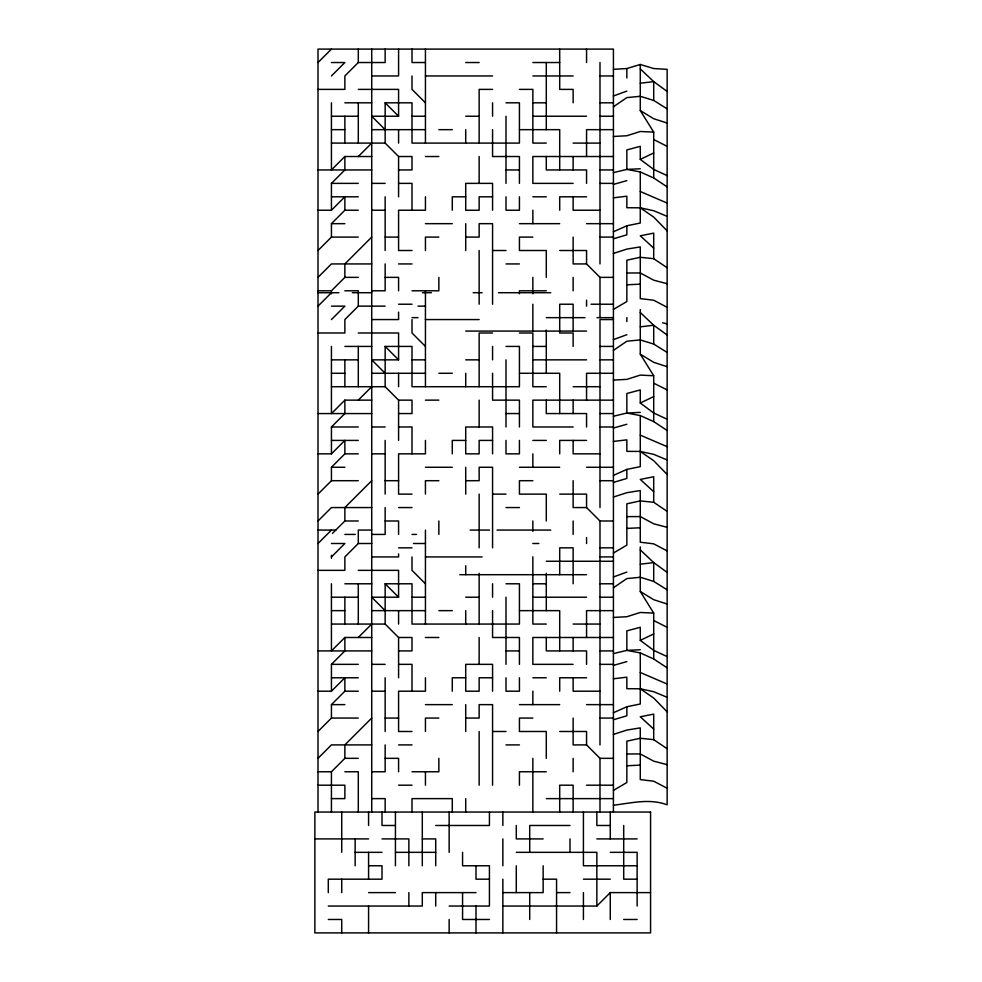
<?xml version="1.0" encoding="UTF-8"?>
<svg xmlns="http://www.w3.org/2000/svg" width="982" height="982" viewBox="0 0 982 982"><rect width="100%" height="100%" fill="white"/><g stroke="black" fill="none" stroke-linecap="round" stroke-linejoin="round"><path stroke-width="1.47" d="M318.008 62.529L331.437 49.1M331.437 75.958L344.866 62.529L331.437 62.529M385.153 49.1L385.153 62.529L358.295 62.529L344.866 75.958L344.866 89.387L318.008 89.387M371.724 156.519L344.866 156.519L331.437 169.947L331.437 102.815M318.008 210.234L331.437 210.234L331.437 183.376L344.866 169.947L344.866 156.519M358.295 156.519L371.724 143.09M331.437 210.234L344.866 196.805L344.866 210.234L331.437 223.663L331.437 237.092L318.008 250.508M318.008 277.366L331.437 263.937L371.724 263.937M371.724 237.092L344.866 263.937L344.866 277.366L331.437 290.795L318.008 290.795M318.008 306.139L331.437 292.722M331.437 319.567L344.866 306.139L331.437 306.139M385.153 306.139L358.295 306.139L344.866 319.567L344.866 332.996L318.008 332.996M371.724 400.14L344.866 400.14L331.437 413.569L331.437 346.425M318.008 453.844L331.437 453.844L331.437 426.986L344.866 413.569L344.866 400.14M358.295 400.14L371.724 386.712M331.437 453.844L344.866 440.415L344.866 453.844L331.437 467.272L331.437 480.701L318.008 494.13M318.008 520.988L331.437 507.559L371.724 507.559M371.724 480.701L344.866 507.559L344.866 520.988L332.468 533.373M318.008 543.5L331.437 530.071M331.437 556.929L344.866 543.5L331.437 543.5M371.724 543.5L358.295 543.5L344.866 556.929L344.866 570.358L318.008 570.358M371.724 637.49L344.866 637.49L331.437 650.919L331.437 583.787M318.008 691.205L331.437 691.205L331.437 664.348L344.866 650.919L344.866 637.49M358.295 637.49L371.724 624.061M331.437 691.205L344.866 677.776L344.866 691.205L331.437 704.634L331.437 718.063L318.008 731.492M318.008 758.337L331.437 744.908L371.724 744.908M371.724 718.063L344.866 744.908L344.866 758.337L331.437 771.766L318.008 771.766M502.858 906.042L596.847 906.042L610.276 892.613L650.563 892.613M613.419 106.78L626.847 97.611L640.276 96.297L653.705 100.446L667.134 108.83M613.419 350.402L626.847 341.22L640.276 339.919L653.705 344.056L667.134 352.44M613.419 587.752L626.847 578.582L640.276 577.269L653.705 581.418L667.134 589.801M613.419 309.428L626.847 301.535L626.847 260.193L640.276 257.284L653.705 258.683L667.134 267.718M613.419 553.038L626.847 545.145L626.847 503.815L640.276 500.906L653.705 502.293L667.134 511.34M613.419 790.4L626.847 782.507L626.847 741.164L640.276 738.268L653.705 739.655L667.134 748.689M613.419 172.636L626.847 169.407L626.847 149.902L640.276 146.33L640.276 159.391L653.705 152.983M613.419 416.245L626.847 413.029L626.847 393.512L640.276 389.94L640.276 403.001L653.705 396.593M613.419 653.607L626.847 650.379L626.847 630.874L640.276 627.302L640.276 640.362L653.705 633.955M613.419 231.764L626.847 225.786L640.276 223.024L640.276 171.96L626.847 169.407L640.276 168.781M613.419 475.374L626.847 469.396L640.276 466.634L640.276 415.582L626.847 413.029L640.276 412.391M613.419 712.736L626.847 706.758L640.276 703.996L640.276 652.932L626.847 650.379L640.276 649.753M613.419 95.991L626.847 91.093M613.419 339.612L626.847 334.715M613.419 576.974L626.847 572.076M613.419 253.442L626.847 249.097L640.276 246.912L640.276 298.614L653.705 300.222L667.134 307.305M613.419 497.052L626.847 492.706L640.276 490.521L640.276 542.224L653.705 543.832L667.134 550.914M613.419 734.413L626.847 730.068L640.276 727.883L640.276 779.585L653.705 781.193L667.134 788.276M613.419 69.341L626.847 68.544L640.276 64.481L653.705 68.544L667.134 69.341L667.134 804.81C649.593 798.219 631.254 803.116 613.419 805.228M613.419 238.798L626.847 234.821L626.847 225.786M613.419 482.42L626.847 478.443L626.847 469.396M613.419 719.769L626.847 715.792L626.847 706.758M613.419 184.432L626.847 180.639M613.419 428.042L626.847 424.261M613.419 665.403L626.847 661.61M640.276 83.224L653.705 81.616L667.134 91.412M613.419 197.812L626.847 196.216L626.847 207.73L640.276 207.816L653.705 210.737L667.134 216.347M640.276 326.846L653.705 325.238L667.134 335.022M613.419 441.434L626.847 439.838L626.847 451.352L640.276 451.438L653.705 454.347L667.134 459.969M640.276 564.196L653.705 562.6L667.134 572.383M613.419 678.783L626.847 677.187L626.847 688.701L640.276 688.787L653.705 691.709L667.134 697.318M613.419 136.473L626.847 135.761L640.276 131.49L653.705 132.128L653.705 177.975L667.134 186.862M613.419 380.095L626.847 379.371L640.276 375.112L653.705 375.75L653.705 421.597L667.134 430.484M613.419 617.445L626.847 616.733L640.276 612.473L653.705 613.112L653.705 658.959L667.134 667.834M626.847 284.792L640.276 284.166M626.847 528.402L640.276 527.776M626.847 765.764L640.276 765.138M626.847 273.008L640.276 272.959L653.705 280.189L667.134 283.7M626.847 516.63L640.276 516.569L653.705 523.811L667.134 527.322M626.847 753.98L640.276 753.931L653.705 761.16L667.134 764.671M425.439 62.529L412.01 62.529L412.01 49.1M465.714 62.529L479.142 62.529M532.858 62.529L559.703 62.529M371.724 75.958L398.582 75.958L398.582 49.1M425.439 75.958L492.571 75.958M532.858 75.958L573.132 75.958M599.99 75.958L613.419 75.958M358.295 89.387L398.582 89.387L398.582 116.232L371.724 116.232L385.153 129.661M492.571 89.387L479.142 89.387L479.142 143.09M519.429 89.387L532.858 89.387L532.858 143.09L546.287 143.09M344.866 102.815L371.724 102.815M398.582 196.805L398.582 156.519L385.153 143.09L385.153 102.815L412.01 102.815L412.01 143.09L519.429 143.09L519.429 102.815L506 102.815M532.858 102.815L546.287 102.815M599.99 102.815L613.419 102.815M331.437 116.244L358.295 116.244M412.01 116.232L425.439 116.232M465.714 116.232L479.142 116.232M532.858 116.232L586.561 116.232M599.99 116.232L613.419 116.232M331.437 129.661L344.866 129.661M371.724 129.661L425.439 129.661M438.856 129.661L452.285 129.661M519.429 129.661L559.703 129.661L559.703 169.947M613.419 129.661L586.561 129.661L586.561 156.519M331.437 143.09L385.153 143.09M573.132 143.09L599.99 143.09M398.582 156.519L412.01 156.519L412.01 169.947L398.582 169.947M425.439 156.519L438.856 156.519M613.419 156.519L532.858 156.519L532.858 183.376L573.132 183.376M318.008 169.947L371.724 169.947M506 169.947L519.429 169.947M599.99 169.947L613.419 169.947M331.437 183.376L358.295 183.376M371.724 183.376L385.153 183.376M398.582 183.376L412.01 183.376L412.01 210.234M599.99 183.376L613.419 183.376M331.437 196.805L358.295 196.805M465.714 196.805L452.285 196.805L452.285 210.234M492.571 196.805L479.142 196.805L479.142 210.234L465.714 210.234L465.714 183.376L492.571 183.376L492.571 210.234M532.858 196.805L546.287 196.805M586.561 196.805L559.703 196.805L559.703 210.234M344.866 210.234L358.295 210.234M371.724 210.234L385.153 210.234M599.99 210.234L573.132 210.234L573.132 196.805M331.437 223.663L344.866 223.663M425.439 223.663L452.285 223.663M519.429 223.663L559.703 223.663M586.561 223.663L613.419 223.663M331.437 237.092L358.295 237.092M385.153 237.092L398.582 237.092M438.856 237.092L425.439 237.092L425.439 250.508M465.714 237.092L479.142 237.092L479.142 223.663L492.571 223.663L492.571 304.224M532.858 237.092L519.429 237.092L519.429 250.508L546.287 250.508L546.287 277.366M599.99 237.092L613.419 237.092M412.01 250.508L398.582 250.508L398.582 210.234L425.439 210.234L425.439 196.805M492.571 250.508L506 250.508M559.703 250.508L586.561 250.508L586.561 263.937L599.99 277.366L599.99 317.652M398.582 263.937L412.01 263.937M506 263.937L519.429 263.937M586.561 263.937L573.132 263.937L573.132 237.092M344.866 277.366L358.295 277.366M385.153 277.366L398.582 277.366L398.582 290.795M599.99 277.366L613.419 277.366M344.866 290.795L358.295 290.795L358.295 306.139M371.724 290.795L385.153 290.795L385.153 263.937M412.01 290.795L438.856 290.795L438.856 277.366M546.287 290.795L519.429 290.795L519.429 293.778M318.008 292.722L338.9 292.722M352.329 292.71L371.724 292.71M422.444 292.71L431.405 292.71M473.177 292.71L482.125 292.71M498.537 292.71L550.755 292.71M398.582 304.224L412.01 304.224M591.041 304.224L613.419 304.224M417.976 306.139L425.439 306.139M412.01 317.652L417.976 317.652M546.287 317.652L585.076 317.652M597.007 317.652L613.419 317.652M371.724 319.567L398.582 319.567L398.582 312.116M425.439 319.567L479.142 319.567M613.419 319.567L599.99 319.567L599.99 507.559M465.714 331.081L586.561 331.081M358.295 332.996L398.582 332.996L398.582 359.854L371.724 359.854L385.153 373.283M492.571 332.996L479.142 332.996L479.142 386.712M519.429 332.996L532.858 332.996L532.858 386.712L546.287 386.712M344.866 346.425L371.724 346.425M398.582 440.415L398.582 400.14L385.153 386.712L385.153 346.425L412.01 346.425L412.01 386.712L519.429 386.712L519.429 346.425L506 346.425M532.858 346.425L546.287 346.425M599.99 346.425L613.419 346.425M331.437 359.854L358.295 359.854M412.01 359.854L425.439 359.854M465.714 359.854L479.142 359.854M532.858 359.854L586.561 359.854M599.99 359.854L613.419 359.854M331.437 373.283L344.866 373.283M371.724 373.283L425.439 373.283M438.856 373.283L452.285 373.283M519.429 373.283L559.703 373.283L559.703 413.557M613.419 373.283L586.561 373.283L586.561 400.14M331.437 386.712L385.153 386.712M573.132 386.712L599.99 386.712M398.582 400.14L412.01 400.14L412.01 413.557L398.582 413.557M425.439 400.14L438.856 400.14M613.419 400.14L532.858 400.14L532.858 426.986L573.132 426.986M318.008 413.569L371.724 413.569M506 413.557L519.429 413.557M599.99 413.557L613.419 413.557M331.437 426.986L358.295 426.986M371.724 426.986L385.153 426.986M398.582 426.986L412.01 426.986L412.01 453.844M599.99 426.986L613.419 426.986M331.437 440.415L358.295 440.415M465.714 440.415L452.285 440.415L452.285 453.844M492.571 440.415L479.142 440.415L479.142 453.844L465.714 453.844L465.714 426.986L492.571 426.986L492.571 453.844M532.858 440.415L546.287 440.415M586.561 440.415L559.703 440.415L559.703 453.844M344.866 453.844L358.295 453.844M371.724 453.844L385.153 453.844M599.99 453.844L573.132 453.844L573.132 440.415M331.437 467.272L344.866 467.272M425.439 467.272L452.285 467.272M519.429 467.272L559.703 467.272M586.561 467.272L613.419 467.272M331.437 480.701L358.295 480.701M385.153 480.701L398.582 480.701M438.856 480.701L425.439 480.701L425.439 494.13M465.714 480.701L479.142 480.701L479.142 467.272L492.571 467.272L492.571 547.833M532.858 480.701L519.429 480.701L519.429 494.13L546.287 494.13L546.287 520.988M599.99 480.701L613.419 480.701M412.01 494.13L398.582 494.13L398.582 453.844L425.439 453.844L425.439 440.415M492.571 494.13L506 494.13M559.703 494.13L586.561 494.13L586.561 507.559L599.99 520.988L599.99 744.908M398.582 507.559L412.01 507.559M506 507.559L519.429 507.559M586.561 507.559L573.132 507.559L573.132 480.701M344.866 520.988L358.295 520.988M385.153 520.988L398.582 520.988L398.582 534.417M599.99 520.988L613.419 520.988M318.008 530.071L335.918 530.071M371.724 530.071L358.295 530.071L358.295 543.5M470.194 530.071L489.588 530.071M497.052 530.071L550.755 530.071M344.866 534.417L355.312 534.417M371.724 534.417L385.153 534.417L385.153 507.559M412.01 534.417L416.478 534.417M413.496 543.5L425.439 543.5M532.858 543.5L538.823 543.5M398.582 547.833L412.01 547.833M599.99 547.833L613.419 547.833M371.724 556.929L398.582 556.929L398.582 553.946M425.439 556.929L482.125 556.929M599.99 556.929L613.419 556.929M546.287 561.262L613.419 561.262M358.295 570.358L398.582 570.358L398.582 597.216L371.724 597.216L385.153 610.644M459.748 574.691L586.561 574.691M344.866 583.787L371.724 583.787M398.582 677.776L398.582 637.49L385.153 624.061L385.153 583.787L412.01 583.787L412.01 624.061L519.429 624.061L519.429 583.787L506 583.787M532.858 583.787L546.287 583.787M599.99 583.787L613.419 583.787M331.437 597.216L358.295 597.216M412.01 597.216L425.439 597.216M465.714 597.216L479.142 597.216M532.858 597.216L586.561 597.216M599.99 597.216L613.419 597.216M331.437 610.644L344.866 610.644M371.724 610.644L425.439 610.644M438.856 610.644L452.285 610.644M519.429 610.644L559.703 610.644L559.703 650.919M613.419 610.644L586.561 610.644L586.561 637.49M331.437 624.061L385.153 624.061M546.287 624.061L532.858 624.061L532.858 556.794M573.132 624.061L599.99 624.061M398.582 637.49L412.01 637.49L412.01 650.919L398.582 650.919M425.439 637.49L438.856 637.49M613.419 637.49L532.858 637.49L532.858 664.348L573.132 664.348M318.008 650.919L371.724 650.919M506 650.919L519.429 650.919M599.99 650.919L613.419 650.919M331.437 664.348L358.295 664.348M371.724 664.348L385.153 664.348M398.582 664.348L412.01 664.348L412.01 691.205M599.99 664.348L613.419 664.348M331.437 677.776L358.295 677.776M465.714 677.776L452.285 677.776L452.285 691.205M492.571 677.776L479.142 677.776L479.142 691.205L465.714 691.205L465.714 664.348L492.571 664.348L492.571 691.205M532.858 677.776L546.287 677.776M586.561 677.776L559.703 677.776L559.703 691.205M344.866 691.205L358.295 691.205M371.724 691.205L385.153 691.205M599.99 691.205L573.132 691.205L573.132 677.776M331.437 704.634L344.866 704.634M425.439 704.634L452.285 704.634M519.429 704.634L559.703 704.634M586.561 704.634L613.419 704.634M331.437 718.063L358.295 718.063M385.153 718.063L398.582 718.063M438.856 718.063L425.439 718.063L425.439 731.492M465.714 718.063L479.142 718.063L479.142 704.634L492.571 704.634L492.571 785.195M532.858 718.063L519.429 718.063L519.429 731.492L546.287 731.492L546.287 758.337M599.99 718.063L613.419 718.063M412.01 731.492L398.582 731.492L398.582 691.205L425.439 691.205L425.439 677.776M492.571 731.492L506 731.492M559.703 731.492L586.561 731.492L586.561 744.908L599.99 758.337L599.99 812.053M398.582 744.908L412.01 744.908M506 744.908L519.429 744.908M586.561 744.908L573.132 744.908L573.132 718.063M344.866 758.337L358.295 758.337M385.153 758.337L398.582 758.337L398.582 771.766M599.99 758.337L613.419 758.337M344.866 771.766L358.295 771.766L358.295 812.053M371.724 771.766L385.153 771.766L385.153 744.908M412.01 771.766L438.856 771.766L438.856 758.337M546.287 771.766L519.429 771.766L519.429 785.195M318.008 785.195L344.866 785.195L344.866 798.624L331.437 798.624M398.582 785.195L412.01 785.195M586.561 785.195L613.419 785.195M371.724 798.624L385.153 798.624L385.153 812.053M546.287 798.624L613.419 798.624M395.439 825.481L382.01 825.481L382.01 812.053M435.713 825.481L489.429 825.481L489.429 812.053M569.99 825.481L529.715 825.481L529.715 852.339M610.276 825.481L596.847 825.481L596.847 812.053M314.866 838.91L368.581 838.91M382.01 838.91L408.868 838.91L408.868 865.768M422.297 838.91L435.713 838.91L435.713 865.768M543.144 838.91L516.287 838.91L516.287 825.481M596.847 838.91L637.134 838.91M355.153 852.339L382.01 852.339M395.439 852.339L435.713 852.339M516.287 852.339L596.847 852.339L596.847 906.042M610.276 852.339L637.134 852.339L637.134 906.042M368.581 865.768L382.01 865.768L382.01 879.185L328.295 879.185L328.295 892.613M637.134 865.768L583.418 865.768L583.418 812.053M489.429 879.185L476 879.185L476 865.768M543.144 879.185L556.561 879.185L556.561 932.9M583.418 879.185L610.276 879.185M637.134 879.185L623.705 879.185L623.705 825.481M368.581 892.613L395.439 892.613M476 892.613L422.297 892.613L422.297 906.042L328.295 906.042M502.858 892.613L543.144 892.613L543.144 865.768M556.561 892.613L569.99 892.613M449.142 906.042L489.429 906.042L489.429 865.768L462.571 865.768L462.571 852.339M328.295 919.471L341.724 919.471L341.724 932.9M489.429 919.471L462.571 919.471L462.571 892.613M623.705 919.471L637.134 919.471M662.654 322.783L667.134 323.839M667.134 123.045L653.705 118.724L640.276 110.524L640.276 64.481M667.134 366.667L653.705 362.333L640.276 354.134L640.276 309.575M667.134 604.016L653.705 599.695L640.276 591.495L640.276 546.937M667.134 203.065L640.276 191.515M667.134 446.675L640.276 435.136M667.134 684.037L640.276 672.486M640.276 171.96L653.705 177.975M640.276 415.582L653.705 421.597M640.276 652.932L653.705 658.959M667.134 175.618L653.705 169.395L640.276 159.391M667.134 419.228L653.705 413.005L640.276 403.001M667.134 656.59L653.705 650.366L640.276 640.362M653.705 139.554L667.134 146.33M653.705 383.164L667.134 389.94M653.705 620.526L667.134 627.302M640.276 207.816L653.705 217.083L667.134 230.868M640.276 451.438L653.705 460.693L667.134 474.478M640.276 688.787L653.705 698.055L667.134 711.84M653.705 248.115L640.276 235.803L653.705 233.127L653.705 258.683M653.705 491.724L640.276 479.425L653.705 476.749L653.705 502.293M653.705 729.086L640.276 716.774L653.705 714.11L653.705 739.655M640.276 68.912L653.705 81.616L653.705 100.446M640.276 312.522L653.705 325.238L653.705 344.056M640.276 549.883L653.705 562.6L653.705 581.418M425.439 102.815L412.01 89.387L412.01 75.958M385.153 102.815L398.582 116.232M425.439 346.425L412.01 332.996L412.01 319.567M385.153 346.425L398.582 359.854M425.439 583.787L412.01 570.358L412.01 556.929M385.153 583.787L398.582 597.216M640.276 110.524L653.705 132.128M640.276 354.134L653.705 375.75M640.276 591.495L653.705 613.112M626.847 68.544L626.847 77.983M626.847 317.554L626.847 321.593M613.419 812.053L613.419 49.1L318.008 49.1L318.008 812.053M610.276 812.053L610.276 838.91M610.276 892.613L610.276 919.471M599.99 62.529L599.99 263.937M586.561 49.1L586.561 62.529M586.561 183.376L586.561 169.947L546.287 169.947L546.287 156.519M586.561 300.173L586.561 306.139M586.561 426.986L586.561 413.557L546.287 413.557L546.287 400.14M586.561 537.535L586.561 543.5M586.561 664.348L586.561 650.919L546.287 650.919L546.287 637.49M583.418 892.613L583.418 919.471M573.132 102.815L573.132 89.387L559.703 89.387L559.703 49.1M573.132 156.519L573.132 169.947M573.132 277.366L573.132 290.795M573.132 331.081L573.132 304.224L559.703 304.224L559.703 332.996L573.132 332.996L573.132 346.425M573.132 400.14L573.132 413.557M573.132 520.988L573.132 534.417M573.132 583.787L573.132 547.833L559.703 547.833L559.703 574.691M573.132 637.49L573.132 650.919M573.132 758.337L573.132 771.766M573.132 812.053L573.132 785.195L559.703 785.195L559.703 812.053M569.99 838.91L569.99 852.339M546.287 62.529L546.287 129.661M546.287 330.013L546.287 373.283M546.287 573.341L546.287 610.644M532.858 210.234L532.858 223.663M532.858 277.366L532.858 293.778M532.858 304.224L532.858 331.081M532.858 453.844L532.858 467.272M532.858 520.988L532.858 531.422M532.858 691.205L532.858 704.634M532.858 758.337L532.858 812.053M529.715 892.613L529.715 919.471M519.429 183.376L519.429 156.519L492.571 156.519L492.571 129.661M519.429 196.805L519.429 210.234L506 210.234L506 196.805M519.429 426.986L519.429 400.14L492.571 400.14L492.571 373.283M519.429 440.415L519.429 453.844L506 453.844L506 440.415M519.429 664.348L519.429 637.49L492.571 637.49L492.571 610.644M519.429 677.776L519.429 691.205L506 691.205L506 677.776M516.287 865.768L516.287 892.613M506 116.232L506 183.376M506 359.854L506 426.986M506 597.216L506 664.348M502.858 812.053L502.858 825.481M502.858 838.91L502.858 865.768M502.858 879.185L502.858 932.9M492.571 102.815L492.571 116.232M492.571 346.425L492.571 359.854M492.571 583.787L492.571 597.216M479.142 156.519L479.142 183.376M479.142 250.508L479.142 304.224M479.142 400.14L479.142 426.986M479.142 494.13L479.142 547.833M479.142 573.341L479.142 624.061M479.142 637.49L479.142 664.348M479.142 731.492L479.142 785.195M476 906.042L476 932.9M465.714 129.661L465.714 143.09M465.714 223.663L465.714 250.508M465.714 373.283L465.714 386.712M465.714 467.272L465.714 494.13M465.714 565.742L465.714 574.691M465.714 610.644L465.714 624.061M465.714 704.634L465.714 731.492M465.714 798.624L465.714 812.053M452.285 812.053L452.285 798.624L412.01 798.624L412.01 812.053M449.142 812.053L449.142 852.339M449.142 919.471L449.142 932.9M438.856 520.988L438.856 534.417M435.713 892.613L435.713 906.042M425.439 49.1L425.439 143.09M425.439 290.795L425.439 386.712M425.439 530.071L425.439 624.061M425.439 771.766L425.439 785.195M422.297 812.053L422.297 865.768M408.868 892.613L408.868 906.042M398.582 129.661L398.582 143.09M398.582 373.283L398.582 386.712M398.582 610.644L398.582 624.061M395.439 812.053L395.439 865.768M385.153 196.805L385.153 250.508M385.153 440.415L385.153 494.13M385.153 677.776L385.153 731.492M371.724 49.1L371.724 812.053M368.581 812.053L368.581 825.481M368.581 852.339L368.581 879.185M368.581 906.042L368.581 932.9M358.295 49.1L358.295 62.529M358.295 102.815L358.295 143.09M358.295 346.425L358.295 386.712M358.295 583.787L358.295 624.061M355.153 838.91L355.153 865.768M344.866 116.244L344.866 143.09M344.866 359.854L344.866 386.712M344.866 597.216L344.866 624.061M341.724 812.053L341.724 852.339M341.724 879.185L341.724 892.613M331.437 290.795L331.437 293.778M331.437 555.296L331.437 558.279M331.437 771.766L331.437 812.053M650.563 812.053L314.866 812.053L314.866 932.9L650.563 932.9L650.563 812.053"/></g></svg>
